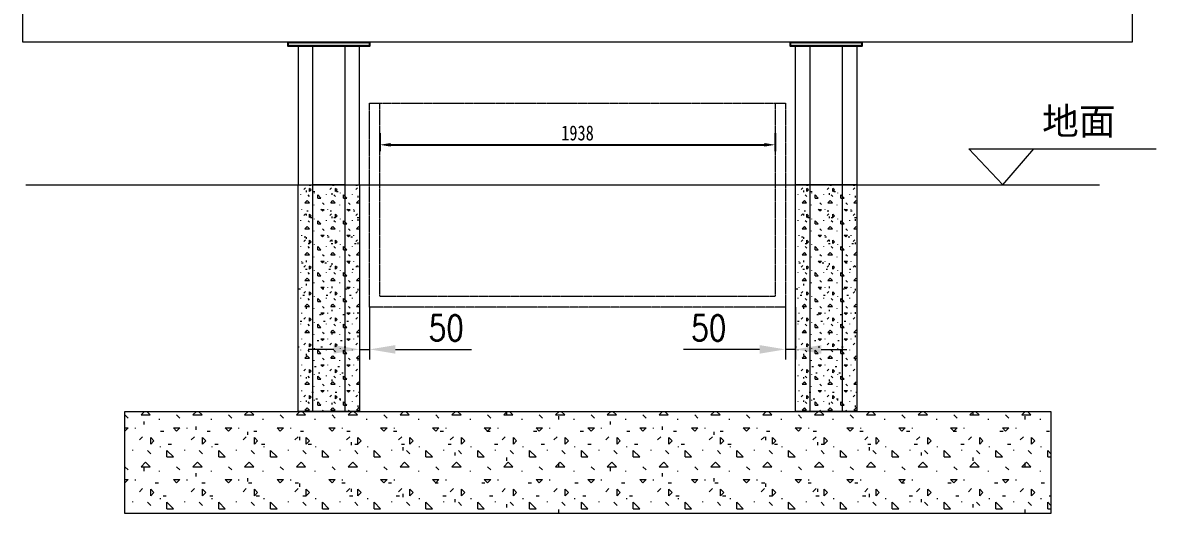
# Model space of a CAD drawing. Header units: millimetres. Extents: x 0 to 87554, y -20854 to 20404.
# Drawn here: x 46994 to 52552, y 12618 to 15025 of the extents above; entities that cross this region are included whole.
import ezdxf

# ---------------------------------------------------------------- set-up
doc = ezdxf.new("R2010")
doc.units = ezdxf.units.MM
doc.linetypes.add('AM_ISO02W050', pattern=[7.5, 6, -1.5])
doc.layers.get('0').update_dxf_attribs({"lineweight": 15})
doc.layers.get('Defpoints').update_dxf_attribs({"lineweight": 15})
doc.layers.add('SB', color=43, linetype='Continuous')
doc.styles.add('TH_GBDIM', font='romans.shx', dxfattribs={"width": 0.8, "bigfont": 'gbcbig.shx'})
doc.styles.add('仿宋', font='', dxfattribs={"width": 0.8})
doc.styles.add('宋体', font='')
doc.styles.get('仿宋').set_extended_font_data('仿宋_gb2312')
doc.styles.get('宋体').set_extended_font_data('SimSun')
doc.dimstyles.new('12倍', dxfattribs={"dimscale": 21, "dimtxt": 3.5, "dimasz": 2.5, "dimexe": 1.5, "dimexo": 0, "dimgap": 1, "dimtad": 1, "dimtoh": 1, "dimdsep": 46, "dimtxsty": '仿宋', "dimcen": 2.5, "dimdle": 5, "dimclrd": 4, "dimclre": 4, "dimclrt": 3, "dimadec": 0, "dimazin": 0, "dimtfac": 1, "dimtmove": 0, "dimatfit": 3, "dimfxl": 1, "dimtolj": 1, "dimarcsym": 0})
doc.dimstyles.new('TH_GBDIM', dxfattribs={"dimscale": 42, "dimtxt": 3, "dimasz": 3, "dimexe": 1.2, "dimexo": 0, "dimgap": 1, "dimtad": 1, "dimdec": 1, "dimlfac": -1.5, "dimdsep": 46, "dimtxsty": 'TH_GBDIM', "dimcen": 2.5, "dimclrd": 130, "dimclre": 130, "dimclrt": 3, "dimadec": 0, "dimazin": 2, "dimtfac": 0.714286, "dimtdec": 1, "dimtmove": 0, "dimatfit": 3, "dimfxl": 1, "dimtolj": 1, "dimtzin": 0, "dimlwd": -1, "dimlwe": -1, "dimarcsym": 0})

# ---------------------------------------------------------------- blocks, each defined once
blk = doc.blocks.new('*D111')
at = {"color": 130}
for p, q in [((48645.5, 13628.8), (48645.5, 13371.8)), ((48695.5, 13628.8), (48695.5, 13371.8)), ((48519.5, 13422.2), (48393.5, 13422.2)), ((48645.5, 13422.2), (48695.5, 13422.2)), ((48821.5, 13422.2), (49194.7, 13422.2))]:
    blk.add_line(p, q, dxfattribs=at)
at = {"color": 130, "lineweight": -3}
for points in [[(48519.5, 13443.2), (48519.5, 13401.2), (48645.5, 13422.2)], [(48821.5, 13443.2), (48821.5, 13401.2), (48695.5, 13422.2)]]:
    blk.add_solid(points, dxfattribs=at)
at = {"layer": 'Defpoints', "color": 0, "lineweight": -3}
for p in [(48645.5, 13628.8, 19235.7), (48695.5, 13628.8, 19235.7), (48695.5, 13422.2)]:
    blk.add_point(p, dxfattribs=at)
at = {"color": 3, "insert": (49071.1, 13527.2), "char_height": 126, "attachment_point": 5, "style": 'TH_GBDIM'}
blk.add_mtext('\\A1;50', dxfattribs=at)
blk = doc.blocks.new('*D52')
at = {"color": 130}
for p, q in [((50733.5, 13628.8), (50733.5, 13371.8)), ((50783.5, 13628.8), (50783.5, 13371.8)), ((50607.5, 13422.2), (50234.3, 13422.2)), ((50783.5, 13422.2), (50733.5, 13422.2)), ((50909.5, 13422.2), (51035.5, 13422.2))]:
    blk.add_line(p, q, dxfattribs=at)
at = {"color": 130, "lineweight": -3}
for points in [[(50607.5, 13443.2), (50607.5, 13401.2), (50733.5, 13422.2)], [(50909.5, 13443.2), (50909.5, 13401.2), (50783.5, 13422.2)]]:
    blk.add_solid(points, dxfattribs=at)
at = {"layer": 'Defpoints', "color": 0, "lineweight": -3}
for p in [(50733.5, 13628.8, 19235.7), (50783.5, 13628.8, 19235.7), (50733.5, 13422.2)]:
    blk.add_point(p, dxfattribs=at)
at = {"color": 3, "insert": (50357.9, 13527.2), "char_height": 126, "attachment_point": 5, "style": 'TH_GBDIM'}
blk.add_mtext('\\A1;50', dxfattribs=at)
blk = doc.blocks.new('*D117')
at = {"color": 4, "linetype": 'Continuous', "lineweight": -2}
for p, q in [((48745.5, 14482.6), (48745.5, 14393.9)), ((50683.5, 14482.6), (50683.5, 14393.9)), ((48798, 14425.4), (50631, 14425.4))]:
    blk.add_line(p, q, dxfattribs=at)
at = {"color": 4, "lineweight": -3}
for points in [[(48798, 14434.2), (48798, 14416.7), (48745.5, 14425.4)], [(50631, 14434.2), (50631, 14416.7), (50683.5, 14425.4)]]:
    blk.add_solid(points, dxfattribs=at)
at = {"layer": 'Defpoints', "color": 0, "lineweight": -3}
for p in [(48745.5, 14482.6, 19235.7), (50683.5, 14482.6, 19235.7), (50683.5, 14425.4)]:
    blk.add_point(p, dxfattribs=at)
at = {"color": 3, "lineweight": -3, "insert": (49714.5, 14483.2), "char_height": 73.5, "attachment_point": 5, "style": '仿宋'}
blk.add_mtext('\\A1;1938', dxfattribs=at)

msp = doc.modelspace()

# ---------------------------------------------------------------- hatches: boundary and pattern name
at = {"lineweight": 25}
h = msp.add_hatch(color=1, dxfattribs=at)
h.dxf.hatch_style = 1
h.paths.add_polyline_path([(48295.458, 14929.518), (48695.494, 14929.518), (48695.494, 14909.506), (48295.458, 14909.506)])
h = msp.add_hatch(color=1, dxfattribs=at)
h.dxf.hatch_style = 1
h.paths.add_polyline_path([(50758.458, 14929.518), (51108.494, 14929.518), (51108.494, 14909.506), (50758.458, 14909.506)])
h = msp.add_hatch()
h.set_pattern_fill('CONCRE', color=3, scale=5, style=0)
h.set_pattern_definition([(0, (-46936.16, 42612.3), (127, 127), [15.875, -111.125]), (90, (-46936.16, 42612.3), (-127, 127), [15.875, -111.125]), (135, (-46920.29, 42612.31), (-127, 0), [22.45064, -157.15449]), (0, (-46920.29, 42683.74), (127, 127), [15.875, -111.125]), (45, (-46912.35, 42675.81), (0, 127), [11.22531, -168.3798]), (135, (-46912.35, 42675.81), (-127, 0), [11.22531, -168.3798]), (0, (-46872.66, 42715.49), (127, 127), [22.45064, -104.54936]), (45, (-46872.66, 42715.49), (0, 127), [15.875, -163.73013]), (135, (-46850.21, 42715.49), (-127, 0), [15.875, -163.73013]), (90, (-46848.85, 42644.06), (-127, 127), [15.875, -111.125]), (45, (-46848.85, 42644.06), (0, 127), [11.22531, -168.3798]), (135, (-46840.91, 42651.99), (-127, 0), [11.22531, -168.3798]), (0, (-46920.29, 42644.06), (127, 127), [7.9375, -106.3625]), (0, (-46825.04, 42675.8), (127, 127), [7.9375, -106.3625]), (90, (-46864.72, 42691.68), (-127, 127), [7.9375, -106.3625]), (135, (-46848.85, 42620.24), (-127, 0), [11.22531, -168.3798]), (135, (-46904.41, 42707.56), (-127, 0), [11.22531, -168.3798]), (45, (-46876.63, 42653.98), (0, 127), [11.22531, -168.3798]), (90, (-46892.5, 42628.18), (-127, 127), [1.98438, -125.01562]), (90, (-46886.55, 42681.76), (-127, 127), [1.98438, -125.01562]), (90, (-46827.02, 42703.59), (-127, 127), [1.98438, -125.01562]), (90, (-46825.04, 42636.12), (-127, 127), [1.98438, -125.01562])])
edge = h.paths.add_edge_path()
edge.add_line((48645.461, 14229.506), (48645.461, 13118.028))
edge.add_line((48645.461, 13118.028), (48345.458, 13118.028))
edge.add_line((48345.458, 13118.028), (48345.458, 14229.506))
h = msp.add_hatch()
h.set_pattern_fill('CONCRE', color=3, scale=5, style=0)
h.set_pattern_definition([(0, (-44498.16, 42612.3), (127, 127), [15.875, -111.125]), (90, (-44498.16, 42612.3), (-127, 127), [15.875, -111.125]), (135, (-44482.29, 42612.31), (-127, 0), [22.45064, -157.15449]), (0, (-44482.29, 42683.74), (127, 127), [15.875, -111.125]), (45, (-44474.35, 42675.81), (0, 127), [11.22531, -168.3798]), (135, (-44474.35, 42675.81), (-127, 0), [11.22531, -168.3798]), (0, (-44434.66, 42715.49), (127, 127), [22.45064, -104.54936]), (45, (-44434.66, 42715.49), (0, 127), [15.875, -163.73013]), (135, (-44412.21, 42715.49), (-127, 0), [15.875, -163.73013]), (90, (-44410.85, 42644.06), (-127, 127), [15.875, -111.125]), (45, (-44410.85, 42644.06), (0, 127), [11.22531, -168.3798]), (135, (-44402.91, 42651.99), (-127, 0), [11.22531, -168.3798]), (0, (-44482.29, 42644.06), (127, 127), [7.9375, -106.3625]), (0, (-44387.04, 42675.8), (127, 127), [7.9375, -106.3625]), (90, (-44426.72, 42691.68), (-127, 127), [7.9375, -106.3625]), (135, (-44410.85, 42620.24), (-127, 0), [11.22531, -168.3798]), (135, (-44466.41, 42707.56), (-127, 0), [11.22531, -168.3798]), (45, (-44438.63, 42653.98), (0, 127), [11.22531, -168.3798]), (90, (-44454.5, 42628.18), (-127, 127), [1.98438, -125.01562]), (90, (-44448.55, 42681.76), (-127, 127), [1.98438, -125.01562]), (90, (-44389.02, 42703.59), (-127, 127), [1.98438, -125.01562]), (90, (-44387.04, 42636.12), (-127, 127), [1.98438, -125.01562])])
edge = h.paths.add_edge_path()
edge.add_line((51083.461, 14229.506), (51083.461, 13118.028))
edge.add_line((51083.461, 13118.028), (50783.458, 13118.028))
edge.add_line((50783.458, 13118.028), (50783.458, 14229.506))
h = msp.add_hatch()
h.set_pattern_fill('CONCRE', color=256, scale=10)
h.set_pattern_definition([(0, (-57708.48, 42612.3), (254, 254), [31.75, -222.25]), (90, (-57708.48, 42612.3), (-254, 254), [31.75, -222.25]), (135, (-57676.73, 42612.3), (-254, 0), [44.9013, -314.309]), (0, (-57676.73, 42755.18), (254, 254), [31.75, -222.25]), (45, (-57660.86, 42739.3), (0, 254), [22.4506, -336.7596]), (135, (-57660.86, 42739.3), (-254, 0), [22.4506, -336.7596]), (0, (-57581.48, 42818.68), (254, 254), [44.9013, -209.0987]), (45, (-57581.48, 42818.68), (0, 254), [31.75, -327.46025]), (135, (-57536.58, 42818.68), (-254, 0), [31.75, -327.46025]), (90, (-57533.86, 42675.8), (-254, 254), [31.75, -222.25]), (45, (-57533.86, 42675.8), (0, 254), [22.4506, -336.7596]), (135, (-57517.98, 42691.68), (-254, 0), [22.4506, -336.7596]), (0, (-57676.73, 42675.8), (254, 254), [15.875, -212.725]), (0, (-57486.23, 42739.3), (254, 254), [15.875, -212.725]), (90, (-57565.6, 42771.06), (-254, 254), [15.875, -212.725]), (135, (-57533.86, 42628.18), (-254, 0), [22.4506, -336.7596]), (135, (-57644.98, 42802.8), (-254, 0), [22.4506, -336.7596]), (45, (-57589.42, 42695.65), (0, 254), [22.4506, -336.7596]), (90, (-57621.17, 42644.06), (-254, 254), [3.96875, -250.03125]), (90, (-57609.26, 42751.2), (-254, 254), [3.96875, -250.03125]), (90, (-57490.2, 42794.87), (-254, 254), [3.96875, -250.03125]), (90, (-57486.23, 42659.93), (-254, 254), [3.96875, -250.03125])])
h.paths.add_polyline_path([(47495.458, 13118.028), (52035.384, 13118.028), (52035.384, 12618.003), (47495.458, 12618.003)])

# ---------------------------------------------------------------- linework, layer by layer
for p, q in [((51799.323, 14229.506, 19235.731), (51633.593, 14405.391, 19235.731)), ((51633.593, 14405.391, 19235.731), (52552.194, 14405.391, 1912.412)), ((51799.323, 14229.506, 19235.731), (51950.997, 14405.391, 19235.731)), ((47010.445, 14229.506, 19235.731), (52273.836, 14229.506, 19235.731))]:
    msp.add_line(p, q)
at = {"elevation": 19235.731}
for points in [[(46994.46, 15129.531), (52434.46, 15129.531), (52434.46, 14929.506), (46994.46, 14929.506)], [(47495.458, 13118.028), (52035.384, 13118.028), (52035.384, 12618.003), (47495.458, 12618.003)]]:
    msp.add_lwpolyline(points, close=True, dxfattribs=at)
at = {"color": 1, "lineweight": 25, "elevation": 19235.731}
for points in [[(48295.458, 14929.518), (48695.494, 14929.518), (48695.494, 14909.506), (48295.458, 14909.506)], [(50758.458, 14929.518), (51108.494, 14929.518), (51108.494, 14909.506), (50758.458, 14909.506)]]:
    msp.add_lwpolyline(points, close=True, dxfattribs=at)
at = {"color": 3, "elevation": 19235.731}
for points in [[(48645.461, 14909.506), (48345.458, 14909.506), (48345.458, 14229.506), (48645.461, 14229.506)], [(50783.458, 14909.506), (51083.461, 14909.506), (51083.461, 14229.506), (50783.458, 14229.506)]]:
    msp.add_lwpolyline(points, close=True, dxfattribs=at)
at = {"linetype": 'AM_ISO02W050', "elevation": 19235.731}
for points in [[(48575.461, 14909.506), (48415.458, 14909.506), (48415.458, 14229.506), (48575.461, 14229.506)], [(51013.461, 14909.506), (50853.458, 14909.506), (50853.458, 14229.506), (51013.461, 14229.506)], [(48575.461, 14229.506), (48415.458, 14229.506), (48415.458, 13118.028), (48575.461, 13118.028)], [(51013.461, 14229.506), (50853.458, 14229.506), (50853.458, 13118.028), (51013.461, 13118.028)]]:
    msp.add_lwpolyline(points, close=True, dxfattribs=at)
at = {"color": 6, "linetype": 'AM_ISO02W050', "ltscale": 0.1, "elevation": 19235.731}
for points in [[(50733.458, 14629.506), (50733.458, 13629.493), (48695.458, 13629.493), (48695.458, 14629.506), (50733.458, 14629.506)], [(50683.458, 14629.506), (50683.458, 13680.906), (48745.458, 13680.906), (48745.458, 14629.506)]]:
    msp.add_lwpolyline(points, dxfattribs=at)
at = {"color": 3, "linetype": 'AM_ISO02W050', "elevation": 19235.731}
for points in [[(48645.461, 14229.506), (48645.461, 13118.028), (48345.458, 13118.028), (48345.458, 14229.506)], [(51083.461, 14229.506), (51083.461, 13118.028), (50783.458, 13118.028), (50783.458, 14229.506)]]:
    msp.add_lwpolyline(points, dxfattribs=at)

# ---------------------------------------------------------------- dimensions: what is measured, and where the dimension line sits
at = {"lineweight": -3}
dim = msp.add_linear_dim(base=(50683.458, 14425.41), p1=(48745.458, 14482.558, 19235.731), p2=(50683.458, 14482.558, 19235.731), dimstyle='12倍', dxfattribs=at)
dim.commit()
dim.dimension.update_dxf_attribs({"geometry": '*D117', "text_midpoint": (49714.458, 14483.16)})
dim = msp.add_linear_dim(base=(48695.458, 13422.159), p1=(48645.461, 13628.8, 19235.731), p2=(48695.458, 13628.8, 19235.731), dimstyle='TH_GBDIM')
dim.commit()
dim.dimension.update_dxf_attribs({"geometry": '*D111', "text_midpoint": (49071.058, 13527.159)})
dim = msp.add_linear_dim(base=(50733.458, 13422.159), p1=(50783.454, 13628.8, 19235.731), p2=(50733.458, 13628.8, 19235.731), angle=180, dimstyle='TH_GBDIM')
dim.commit()
dim.dimension.update_dxf_attribs({"geometry": '*D52', "text_midpoint": (50357.858, 13527.159)})

# ---------------------------------------------------------------- next in the draw order: texts
at = {"layer": 'SB', "color": 1, "ltscale": 20, "insert": (51992.149, 14607.554, 19235.731), "char_height": 132, "attachment_point": 1, "style": '宋体', "bg_fill": 2}
msp.add_mtext('{\\fSimSun|b0|i0|c134|p2;地面}', dxfattribs=at)

doc.saveas('drawing.dxf')
